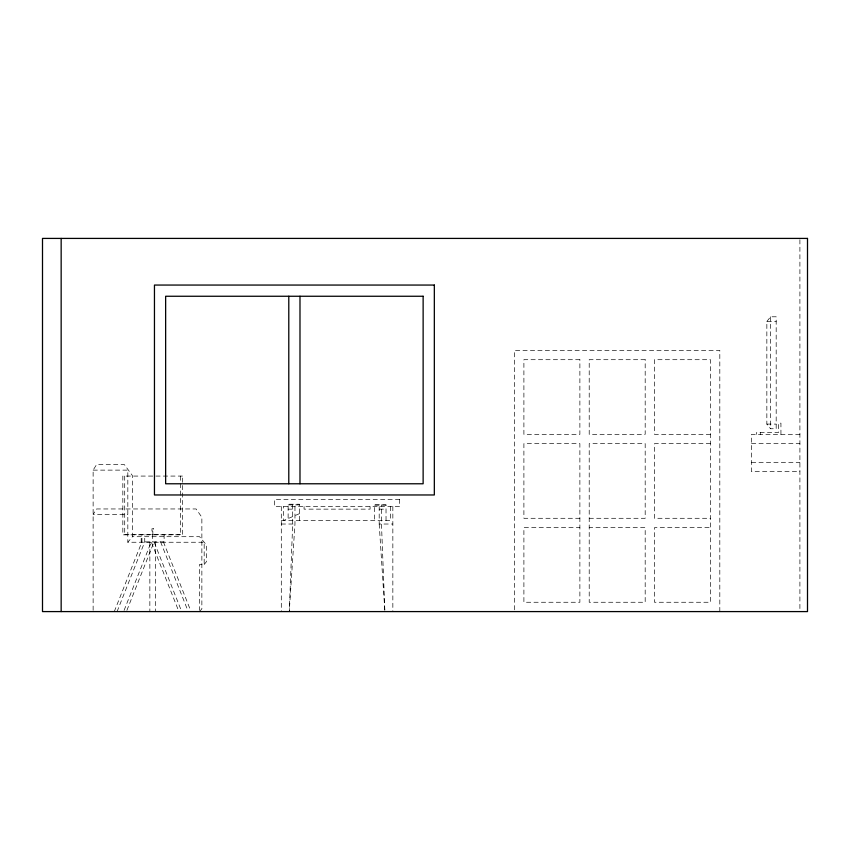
<?xml version="1.0" encoding="UTF-8"?>
<svg xmlns="http://www.w3.org/2000/svg" width="850" height="850" viewBox="0 0 850 850"><rect width="100%" height="100%" fill="white"/><g stroke="black" fill="none" stroke-linecap="round" stroke-linejoin="round"><path stroke-width="0.64" stroke-dasharray="4.25 3.19" d="M294.961 506.504L294.961 524.025L289.266 611.586L292.687 524.025L292.687 504.22M114.282 611.586L141.929 541.896L141.929 534.852M117.077 611.586L144.734 541.896L144.734 534.852M124.089 610.364L151.258 541.896L178.914 611.586M126.894 610.364L154.062 541.896L181.22 610.364M93.128 610.268L93.128 470.124L96.592 464.578L124.355 464.578L132.451 475.681L132.451 536.701L127.829 542.247L204.181 542.247L204.181 564.432L199.548 564.432L199.548 610.279M766.849 321.459L770.578 316.795L776.178 316.795L776.178 428.751L770.578 428.751L766.849 424.086L766.849 321.459L776.178 321.459M204.181 564.432L206.497 561.659L206.497 545.02L199.548 536.701L132.451 536.701M199.548 611.586L201.864 608.812L201.864 517.278L196.084 508.959L96.592 508.959L93.128 514.505L127.829 514.505M299.508 513.634L283.581 520.519L283.581 506.504M766.849 424.086L776.178 424.086M710.483 434.329L654.511 434.329L654.511 359.699L710.483 359.699L710.483 602.257L654.511 602.257L654.511 527.616L710.483 527.616M799.903 434.329L751.528 434.329L751.528 471.644L799.903 471.644M710.483 443.658L654.511 443.658L654.511 518.288L710.483 518.288M751.528 443.658L799.903 443.658M751.528 462.315L799.903 462.315M93.128 470.124L127.829 470.124L127.829 542.247M288.129 504.911L299.519 504.911M374.627 505.123L386.027 505.123M288.129 509.139L294.961 509.139M379.196 509.139L386.027 509.139M579.881 518.288L523.898 518.288L523.898 443.658L579.881 443.658L579.881 602.257L523.898 602.257L523.898 527.616L579.881 527.616M589.209 518.288L645.182 518.288L645.182 443.658L589.209 443.658L589.209 602.257L645.182 602.257L645.182 527.616L589.209 527.616M281.297 520.519L390.575 520.519L390.575 506.504M281.297 524.025L294.961 524.025M379.196 506.504L379.196 524.025L392.849 524.025M124.706 534.374L180.604 534.374M163.391 541.896L190.559 610.364M160.586 541.896L187.754 610.364M379.196 524.025L384.88 611.586M384.837 610.258L381.469 524.025L381.469 504.794M799.903 239.742L799.903 610.258M780.938 434.35L780.938 423.151L778.568 423.151L778.568 432.48L756.681 432.48L756.681 434.35M770.578 316.795L770.578 428.751M760.304 432.48L760.304 434.35M719.812 611.586L719.812 350.359L514.569 350.359L514.569 611.586M392.849 506.504L392.849 611.586M386.027 520.519L386.027 504.794L374.638 504.794L374.627 520.519M370.079 506.504L370.09 509.139L304.066 509.139L304.077 506.504M299.508 520.519L299.508 504.22L288.129 504.22L288.129 520.519M281.297 506.504L281.297 611.586M180.614 476.074L180.604 534.852M164.114 534.374L164.135 541.896L141.185 541.896L141.185 534.374M155.454 541.896L155.454 611.586M152.788 531.059L152.915 534.852M152.66 534.374L152.66 541.896M149.855 541.896L149.855 611.586M124.706 476.074L124.716 534.852M579.881 359.699L523.898 359.699L523.898 434.329L579.881 434.329L579.881 359.699M645.182 359.699L589.209 359.699L589.209 434.329L645.182 434.329L645.182 359.699M182.484 476.074L122.836 476.074L122.836 534.852L182.484 534.852L182.484 476.074M399.681 499.502L274.486 499.502L274.486 506.504L399.681 506.504L399.681 499.502M153.606 528.764L151.959 528.764L151.959 531.059L153.606 531.059L153.606 528.764"/><path stroke-width="1.27" d="M299.986 296.257L299.986 483.777M288.788 296.257L288.788 483.777M61.157 238.414L61.157 611.586M807.5 238.414L42.5 238.414L42.5 611.586L807.5 611.586L807.5 238.414M434.329 285.058L154.456 285.058L154.456 494.966L434.329 494.966L434.329 285.058M423.13 296.257L165.644 296.257L165.644 483.777L423.13 483.777L423.13 296.257"/></g></svg>
